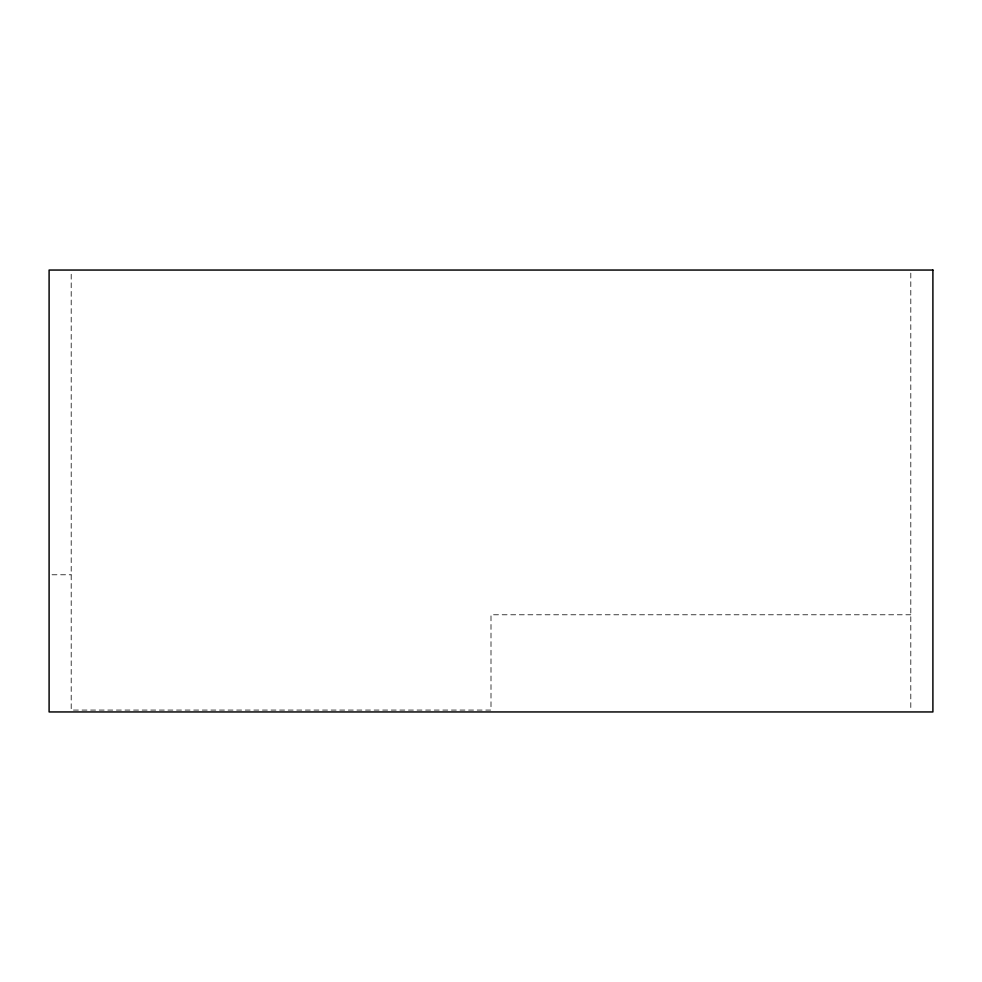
<?xml version="1.0" encoding="UTF-8"?>
<svg xmlns="http://www.w3.org/2000/svg" width="982" height="982" viewBox="0 0 982 982"><rect width="100%" height="100%" fill="white"/><g stroke="black" fill="none" stroke-linecap="round" stroke-linejoin="round"><path stroke-width="0.74" stroke-dasharray="4.91 3.68" d="M52.046 574.777L71.195 574.777M910.805 614.781L491 614.781L491 710.072L71.195 710.072L71.195 273.119M910.805 273.119L910.805 710.428"/><path stroke-width="1.47" d="M932.9 270.05L49.1 270.05L49.1 711.95L932.9 711.95L932.9 270.05"/></g></svg>
